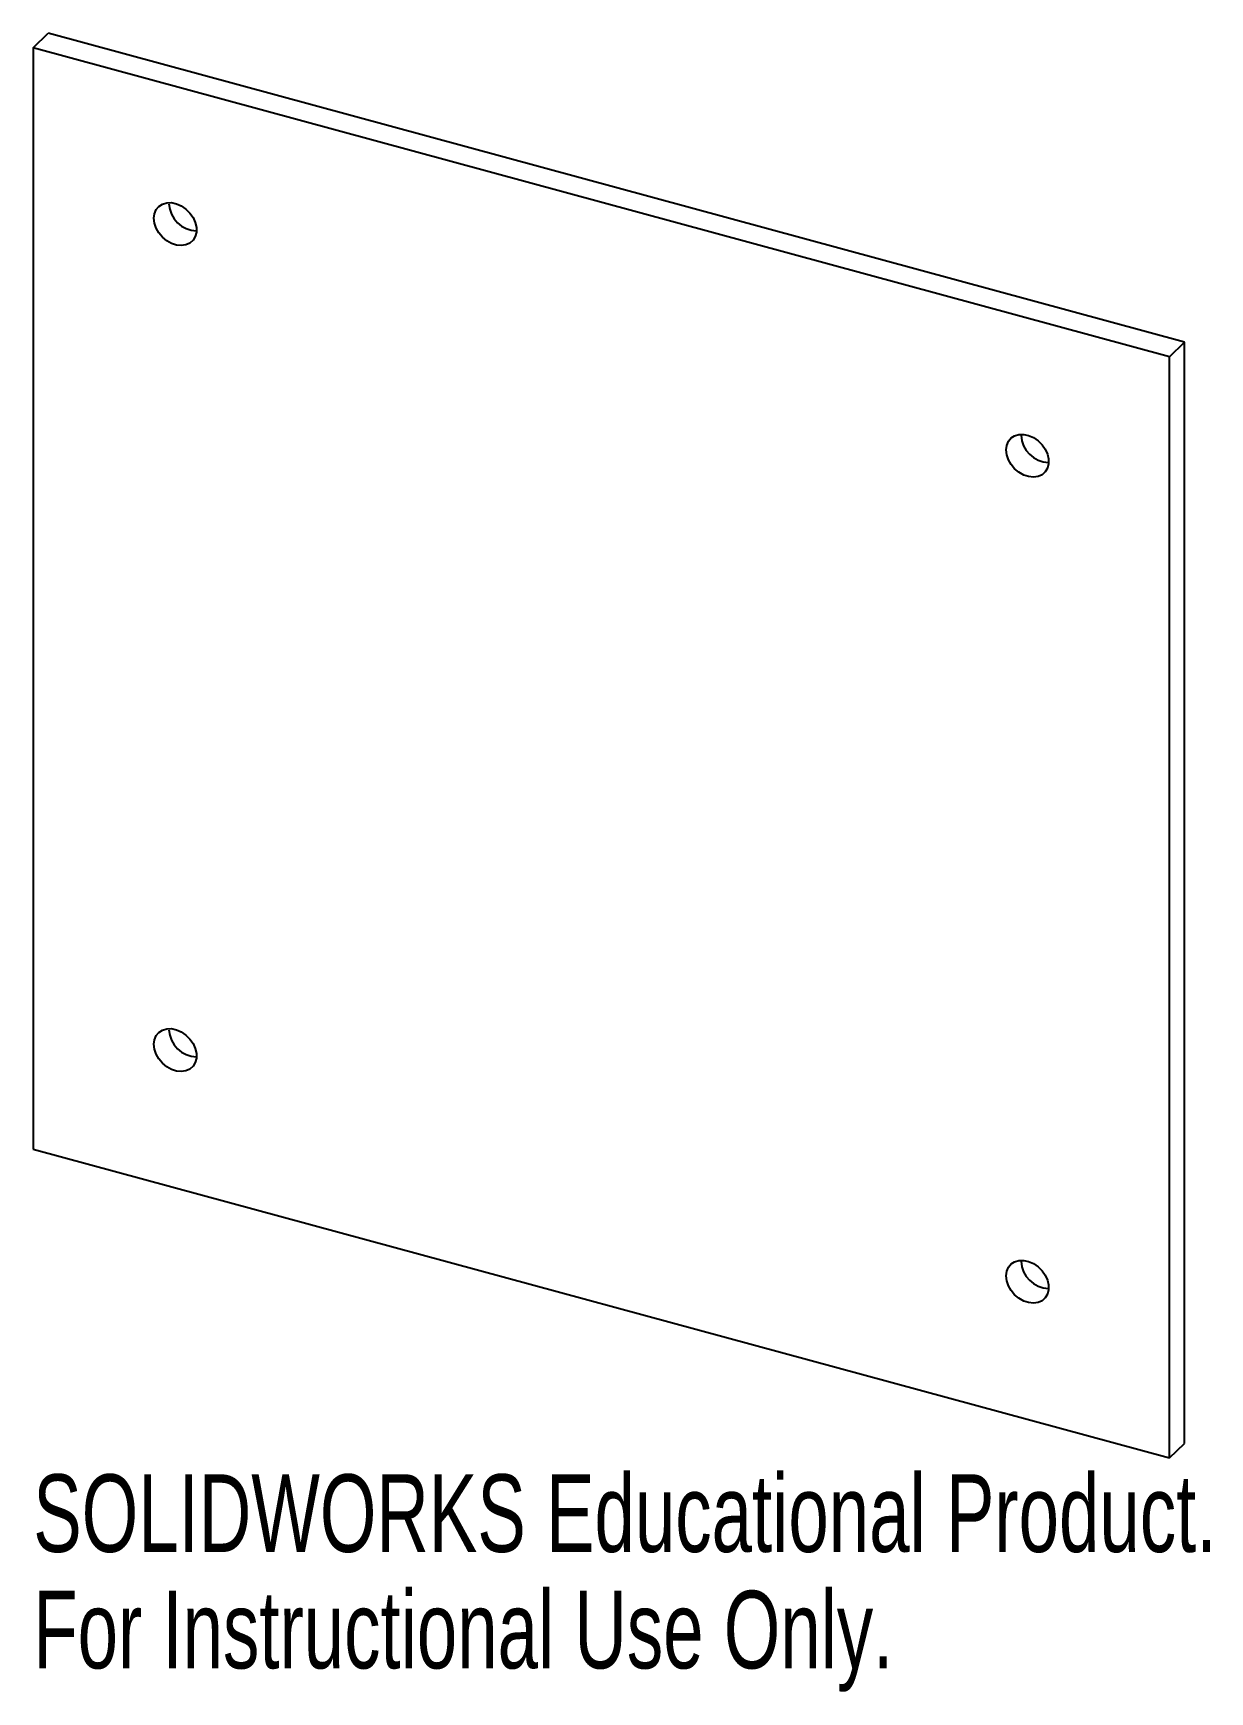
# Paper-space layout '_Trimetric' of a CAD drawing. Header units: millimetres. Extents: x -1 to 72, y -35 to 69.
import ezdxf

# ---------------------------------------------------------------- set-up
doc = ezdxf.new("R2010")
doc.units = ezdxf.units.MM
doc.styles.add('SLDTEXTSTYLE0', font='TXT', dxfattribs={"width": 0.7})

psp = doc.layouts.new('_Trimetric')

# ---------------------------------------------------------------- linework, layer by layer
at = {"color": 7, "linetype": 'Continuous', "lineweight": 25}
for p, q in [((-0.93, 67.66), (0, 68.57)), ((70.75, 49.34), (0, 68.57)), ((-0.93, 67.66), (-0.93, -0.91)), ((69.82, 48.43), (-0.93, 67.66)), ((7.52, 57.96), (7.52, 58.02)), ((69.82, 48.43), (70.75, 49.34)), ((70.75, -19.23), (70.75, 49.34)), ((69.82, -20.14), (69.82, 48.43)), ((60.58, 43.54), (60.58, 43.6)), ((7.52, 6.53), (7.52, 6.59)), ((-0.93, -0.91), (69.82, -20.14)), ((60.58, -7.89), (60.58, -7.83)), ((69.82, -20.14), (70.75, -19.23))]:
    psp.add_line(p, q, dxfattribs=at)
at = {"color": 7, "linetype": 'Continuous', "lineweight": 25, "flags": 128}
for points in [[(6.58, 57.05), (6.62, 57.33), (6.73, 57.59), (6.89, 57.79), (7.12, 57.93), (7.39, 58.01), (7.68, 58.02), (7.99, 57.95), (8.29, 57.82), (8.57, 57.62), (8.82, 57.37), (9.02, 57.09), (9.16, 56.79), (9.23, 56.48), (9.23, 56.18), (9.16, 55.91), (9.02, 55.68), (8.82, 55.5), (8.57, 55.39), (8.29, 55.35), (7.99, 55.38), (7.68, 55.48), (7.39, 55.65), (7.12, 55.87), (6.89, 56.14), (6.73, 56.43), (6.62, 56.74), (6.58, 57.05)], [(59.65, 42.63), (59.69, 42.91), (59.79, 43.16), (59.96, 43.37), (60.18, 43.51), (60.45, 43.59), (60.75, 43.59), (61.05, 43.53), (61.36, 43.39), (61.64, 43.2), (61.89, 42.95), (62.08, 42.67), (62.22, 42.37), (62.29, 42.06), (62.29, 41.76), (62.22, 41.49), (62.08, 41.26), (61.89, 41.08), (61.64, 40.97), (61.36, 40.93), (61.05, 40.96), (60.75, 41.06), (60.45, 41.23), (60.18, 41.45), (59.96, 41.71), (59.79, 42.01), (59.69, 42.32), (59.65, 42.63)], [(6.58, 5.62), (6.62, 5.9), (6.73, 6.16), (6.89, 6.36), (7.12, 6.5), (7.39, 6.58), (7.68, 6.59), (7.99, 6.52), (8.29, 6.39), (8.57, 6.19), (8.82, 5.94), (9.02, 5.66), (9.16, 5.36), (9.23, 5.05), (9.23, 4.75), (9.16, 4.48), (9.02, 4.25), (8.82, 4.07), (8.57, 3.96), (8.29, 3.92), (7.99, 3.95), (7.68, 4.05), (7.39, 4.22), (7.12, 4.44), (6.89, 4.71), (6.73, 5), (6.62, 5.31), (6.58, 5.62)], [(59.65, -8.8), (59.69, -8.52), (59.79, -8.27), (59.96, -8.06), (60.18, -7.92), (60.45, -7.84), (60.75, -7.84), (61.05, -7.9), (61.36, -8.04), (61.64, -8.23), (61.89, -8.48), (62.08, -8.76), (62.22, -9.06), (62.29, -9.37), (62.29, -9.67), (62.22, -9.94), (62.08, -10.17), (61.89, -10.35), (61.64, -10.46), (61.36, -10.5), (61.05, -10.47), (60.75, -10.37), (60.45, -10.2), (60.18, -9.98), (59.96, -9.72), (59.79, -9.42), (59.69, -9.11), (59.65, -8.8)]]:
    psp.add_lwpolyline(points, dxfattribs=at)
at = {"color": 7, "linetype": 'Continuous', "lineweight": 25}
for centre in [(9.29, 58.03), (62.35, 43.61), (9.29, 6.6), (62.35, -7.82)]:
    psp.add_arc(centre, 1.77, 182.4219, 268.3433, dxfattribs=at)

# ---------------------------------------------------------------- texts
at = {"color": 7, "linetype": 'Continuous', "char_height": 4.8336, "attachment_point": 1, "style": 'SLDTEXTSTYLE0'}
for s, insert in [('SOLIDWORKS Educational Product.', (-0.93, -21.16)), ('For Instructional Use Only.', (-0.93, -28.41))]:
    psp.add_mtext(s, dxfattribs=dict(at, insert=insert))

doc.saveas('drawing.dxf')
